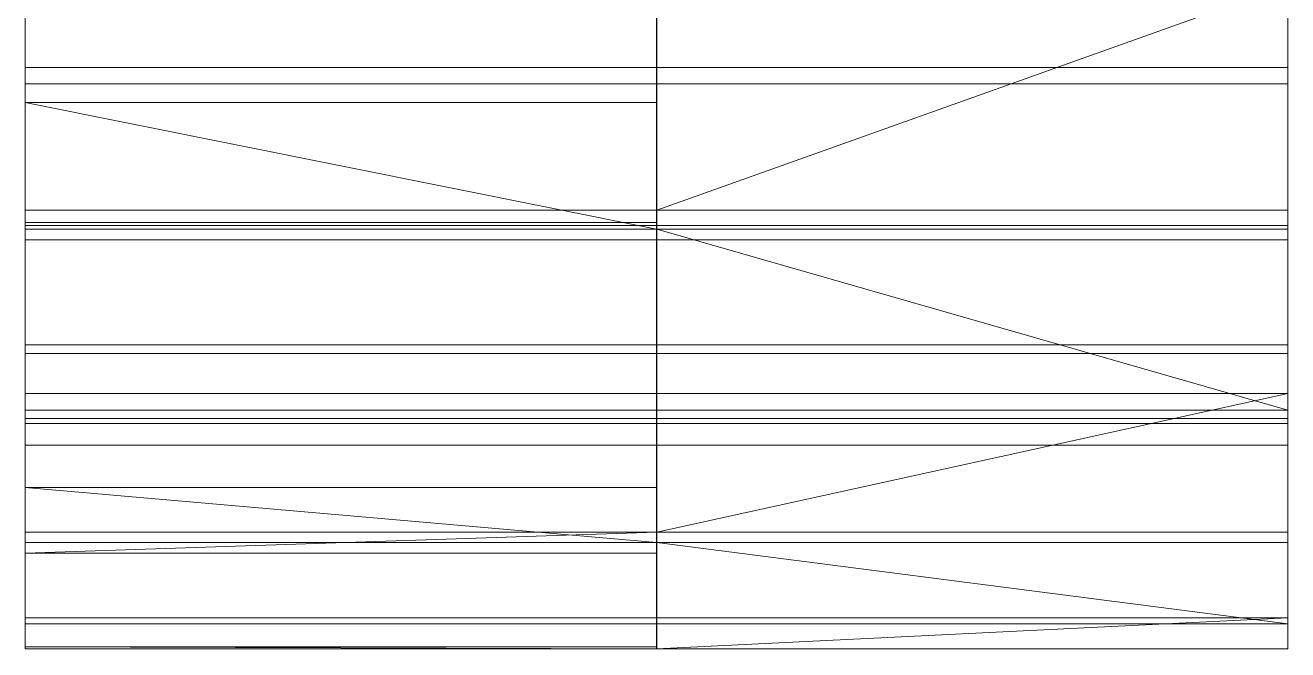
# Model space of a CAD drawing. Header units: millimetres. Extents: x -7.6 to 23.6, y 0 to 40.
# Drawn here: x 17.35 to 23.55, y 24.8 to 27.86 of the extents above; entities that cross this region are included whole.
import ezdxf

# ---------------------------------------------------------------- set-up
doc = ezdxf.new("R2010")
doc.units = ezdxf.units.MM
doc.layers.add('1', color=7, linetype='CONTINUOUS', true_color=0xffffff)

msp = doc.modelspace()

# ---------------------------------------------------------------- linework, layer by layer
at = {"layer": '1', "color": 18, "linetype": 'CONTINUOUS', "lineweight": 13}
for p, q in [((20.45, 27.6558, 5.5236), (17.35, 27.6558, 5.5236)), ((17.35, 27.6558, 5.5236), (17.35, 26.9551, 6.2371)), ((20.45, 26.9551, 6.2371), (20.45, 27.6558, 5.5236)), ((20.451, 27.6558, 5.5236), (23.55, 27.6558, 5.5236)), ((20.451, 27.6558, 5.5236), (20.451, 26.9551, 6.2371)), ((23.55, 26.9551, 6.2371), (23.55, 27.6558, 5.5236)), ((17.35, 27.5764, -3.2442), (17.35, 26.8629, -3.9449)), ((20.45, 27.5764, -3.2442), (17.35, 27.5764, -3.2442)), ((20.45, 26.8629, -3.9449), (20.45, 27.5764, -3.2442)), ((20.451, 27.5764, -3.2442), (23.55, 27.5764, -3.2442)), ((20.451, 27.5764, -3.2442), (20.451, 26.8629, -3.9449)), ((23.55, 26.8629, -3.9449), (23.55, 27.5764, -3.2442)), ((20.45, 26.9551, 6.2371), (17.35, 26.9551, 6.2371)), ((20.451, 26.9551, 6.2371), (23.55, 26.9551, 6.2371)), ((17.35, 26.0551, 5.1618), (17.35, 26.8808, 4.5976)), ((20.45, 26.8808, 4.5976), (17.35, 26.8808, 4.5976)), ((20.45, 26.8629, -3.9449), (17.35, 26.8629, -3.9449)), ((20.45, 26.8808, 4.5976), (20.45, 26.0551, 5.1618)), ((20.451, 26.8808, 4.5976), (23.55, 26.8808, 4.5976)), ((20.451, 26.0551, 5.1618), (20.451, 26.8808, 4.5976)), ((20.451, 26.8629, -3.9449), (23.55, 26.8629, -3.9449)), ((23.55, 26.8808, 4.5976), (23.55, 26.0551, 5.1618)), ((17.35, 25.9724, -2.838), (17.35, 26.8096, -2.2911)), ((20.45, 26.8096, -2.2911), (17.35, 26.8096, -2.2911)), ((20.45, 26.8096, -2.2911), (20.45, 25.9724, -2.838)), ((20.451, 26.8096, -2.2911), (23.55, 26.8096, -2.2911)), ((20.451, 25.9724, -2.838), (20.451, 26.8096, -2.2911)), ((23.55, 26.8096, -2.2911), (23.55, 25.9724, -2.838)), ((20.45, 26.2937, 3.5244), (17.35, 26.2937, 3.5244)), ((17.35, 26.2937, 3.5244), (17.35, 25.3733, 3.9154)), ((20.45, 25.3733, 3.9154), (20.45, 26.2937, 3.5244)), ((20.451, 26.2937, 3.5244), (23.55, 26.2937, 3.5244)), ((20.451, 26.2937, 3.5244), (20.451, 25.3733, 3.9154)), ((23.55, 25.3733, 3.9154), (23.55, 26.2937, 3.5244)), ((20.45, 26.2507, -1.2207), (17.35, 26.2507, -1.2207)), ((17.35, 26.2507, -1.2207), (17.35, 25.3234, -1.595)), ((20.45, 25.3234, -1.595), (20.45, 26.2507, -1.2207)), ((20.451, 26.2507, -1.2207), (23.55, 26.2507, -1.2207)), ((20.451, 26.2507, -1.2207), (20.451, 25.3234, -1.595)), ((23.55, 25.3234, -1.595), (23.55, 26.2507, -1.2207)), ((20.45, 26.0551, 5.1618), (17.35, 26.0551, 5.1618)), ((20.451, 26.0551, 5.1618), (23.55, 26.0551, 5.1618)), ((20.45, 25.9724, -2.838), (17.35, 25.9724, -2.838)), ((17.35, 24.9532, 2.5776), (17.35, 25.932, 2.3724)), ((20.45, 25.932, 2.3724), (17.35, 25.932, 2.3724)), ((20.45, 25.932, 2.3724), (20.45, 24.9532, 2.5776)), ((20.451, 25.9724, -2.838), (23.55, 25.9724, -2.838)), ((20.451, 25.932, 2.3724), (23.55, 25.932, 2.3724)), ((20.451, 24.9532, 2.5776), (20.451, 25.932, 2.3724)), ((23.55, 25.932, 2.3724), (23.55, 24.9532, 2.5776)), ((17.35, 24.9242, -0.2316), (17.35, 25.907, -0.0466)), ((20.45, 25.907, -0.0466), (17.35, 25.907, -0.0466)), ((20.45, 25.907, -0.0466), (20.45, 24.9242, -0.2316)), ((20.451, 25.907, -0.0466), (23.55, 25.907, -0.0466)), ((20.451, 24.9242, -0.2316), (20.451, 25.907, -0.0466)), ((23.55, 25.907, -0.0466), (23.55, 24.9242, -0.2316)), ((17.35, 25.8003, 1.1561), (17.35, 24.8003, 1.1652)), ((20.45, 25.8003, 1.1561), (17.35, 25.8003, 1.1561)), ((20.45, 24.8003, 1.1652), (20.45, 25.8003, 1.1561)), ((20.451, 25.8003, 1.1561), (23.55, 25.8003, 1.1561)), ((20.451, 25.8003, 1.1561), (20.451, 24.8003, 1.1652)), ((23.55, 24.8003, 1.1652), (23.55, 25.8003, 1.1561)), ((20.45, 25.3733, 3.9154), (17.35, 25.3733, 3.9154)), ((20.451, 25.3733, 3.9154), (23.55, 25.3733, 3.9154)), ((20.45, 25.3234, -1.595), (17.35, 25.3234, -1.595)), ((20.451, 25.3234, -1.595), (23.55, 25.3234, -1.595)), ((20.45, 24.9532, 2.5776), (17.35, 24.9532, 2.5776)), ((20.45, 24.9242, -0.2316), (17.35, 24.9242, -0.2316)), ((20.451, 24.9532, 2.5776), (23.55, 24.9532, 2.5776)), ((20.451, 24.9242, -0.2316), (23.55, 24.9242, -0.2316)), ((20.45, 24.8003, 1.1652), (17.35, 24.8003, 1.1652)), ((20.451, 24.8003, 1.1652), (23.55, 24.8003, 1.1652))]:
    msp.add_line(p, q, dxfattribs=at)
at = {"layer": '1', "color": 18, "linetype": 'CONTINUOUS', "lineweight": 13, "extrusion": (-1, 0, 0)}
for centre, start, end in [((-32, 1.1, -17.35), 45.51881, 56.84238), ((-32, 1.1, -20.45), 45.51881, 56.84238), ((-32, 1.1, -20.451), 304.34238, 315.51881), ((-32, 1.1, -23.55), 304.34238, 315.51881), ((-32, 1.1, -20.451), 34.34238, 45.51881), ((-32, 1.1, -23.55), 34.34238, 45.51881), ((-32, 1.1, -17.35), 315.51881, 326.84238), ((-32, 1.1, -20.45), 315.51881, 326.84238), ((-32, 1.1, -17.35), 23.01881, 34.34238), ((-32, 1.1, -20.45), 23.01881, 34.34238), ((-32, 1.1, -20.451), 326.84238, 338.01881), ((-32, 1.1, -23.55), 326.84238, 338.01881), ((-32, 1.1, -20.451), 11.84238, 23.01881), ((-32, 1.1, -23.55), 11.84238, 23.01881), ((-32, 1.1, -17.35), 338.01881, 349.34238), ((-32, 1.1, -20.45), 338.01881, 349.34238), ((-32, 1.1, -17.35), 0.51881, 11.84238), ((-32, 1.1, -20.45), 0.51881, 11.84238), ((-32, 1.1, -20.451), 349.34238, 0.51881), ((-32, 1.1, -23.55), 349.34238, 0.51881)]:
    msp.add_arc(centre, 6.2, start, end, dxfattribs=at)
at = {"layer": '1', "color": 18, "linetype": 'CONTINUOUS', "lineweight": 13, "extrusion": (1, 0, 0)}
for centre, start, end in [((32, 1.1, 20.45), 123.15762, 134.48119), ((32, 1.1, 23.55), 123.15762, 134.48119), ((32, 1.1, 17.35), 224.48119, 235.65762), ((32, 1.1, 20.451), 224.48119, 235.65762), ((32, 1.1, 17.35), 134.48119, 145.65762), ((32, 1.1, 20.451), 134.48119, 145.65762), ((32, 1.1, 20.45), 213.15762, 224.48119), ((32, 1.1, 23.55), 213.15762, 224.48119), ((32, 1.1, 20.45), 145.65762, 156.98119), ((32, 1.1, 23.55), 145.65762, 156.98119), ((32, 1.1, 17.35), 201.98119, 213.15762), ((32, 1.1, 20.451), 201.98119, 213.15762), ((32, 1.1, 17.35), 156.98119, 168.15762), ((32, 1.1, 20.451), 156.98119, 168.15762), ((32, 1.1, 20.45), 190.65762, 201.98119), ((32, 1.1, 23.55), 190.65762, 201.98119), ((32, 1.1, 17.35), 179.48119, 190.65762), ((32, 1.1, 20.45), 168.15762, 179.48119), ((32, 1.1, 20.451), 179.48119, 190.65762), ((32, 1.1, 23.55), 168.15762, 179.48119)]:
    msp.add_arc(centre, 7.2, start, end, dxfattribs=at)
at = {"layer": '1', "color": 18, "linetype": 'CONTINUOUS', "lineweight": 13}
for points in [[(17.35, 33.1466, -4.993), (17.35, 25.8003, 1.1561), (17.35, 28.8984, -1.4258)], [(17.35, 31.9439, -5.0997), (17.35, 25.8003, 1.1561), (17.35, 33.1466, -4.993)], [(17.35, 26.2507, -1.2207), (17.35, 31.9439, -5.0997), (17.35, 27.5764, -3.2442), (17.35, 26.8096, -2.2911)], [(17.35, 27.5764, -3.2442), (17.35, 31.9439, -5.0997), (17.35, 29.5756, -4.6063), (17.35, 28.5024, -4.0192)], [(17.35, 25.8003, 1.1561), (17.35, 31.9439, -5.0997), (17.35, 26.2507, -1.2207), (17.35, 25.9069, -0.0466)], [(23.55, 27.5764, -3.2442), (23.55, 28.5024, -4.0192), (23.55, 30.1938, -2.469), (23.55, 28.8984, -1.4258)], [(17.35, 27.6558, 5.5236), (17.35, 28.6089, 6.2904), (17.35, 29.6793, 6.8493), (17.35, 28.0475, 1.7149)], [(17.35, 25.8003, 1.1561), (17.35, 25.932, 2.3724), (17.35, 26.2937, 3.5244), (17.35, 28.8984, -1.4258)], [(17.35, 28.1392, 0.0541), (17.35, 28.8984, -1.4258), (17.35, 26.2937, 3.5244)], [(23.55, 28.8984, -1.4258), (23.55, 28.1392, 0.0541), (23.55, 27.5764, -3.2442)], [(17.35, 28.6089, 6.2904), (17.35, 27.6558, 5.5236), (20.45, 27.6558, 5.5236), (20.45, 28.6089, 6.2904)], [(20.45, 28.062, 7.1276), (20.45, 28.6089, 6.2904), (20.45, 27.6558, 5.5236), (20.45, 26.9551, 6.2371)], [(23.55, 28.0475, 1.7149), (23.55, 28.6089, 6.2904), (23.55, 26.8629, -3.9449)], [(23.55, 28.6089, 6.2904), (23.55, 28.062, 7.1276), (23.55, 26.9551, 6.2371), (23.55, 27.6558, 5.5236)], [(23.55, 27.6558, 5.5236), (23.55, 26.8808, 4.5976), (23.55, 26.8629, -3.9449), (23.55, 28.6089, 6.2904)], [(17.35, 28.5024, -4.0192), (17.35, 27.9382, -4.8449), (17.35, 26.8629, -3.9449), (17.35, 27.5764, -3.2442)], [(20.451, 28.5024, -4.0192), (23.55, 28.5024, -4.0192), (23.55, 27.5764, -3.2442), (20.451, 27.5764, -3.2442)], [(20.451, 27.9382, -4.8449), (20.451, 28.5024, -4.0192), (20.451, 27.5764, -3.2442), (20.451, 26.8629, -3.9449)], [(17.35, 28.0475, 1.7149), (17.35, 28.1392, 0.0541), (17.35, 27.6558, 5.5236)], [(17.35, 26.2937, 3.5244), (17.35, 26.8808, 4.5976), (17.35, 27.6558, 5.5236), (17.35, 28.1392, 0.0541)], [(23.55, 28.1392, 0.0541), (23.55, 28.0475, 1.7149), (23.55, 27.5764, -3.2442)], [(20.45, 28.062, 7.1276), (20.45, 26.9551, 6.2371), (20.451, 28.062, 7.1276)], [(23.55, 28.062, 7.1276), (20.451, 28.062, 7.1276), (20.45, 26.9551, 6.2371), (20.451, 26.9551, 6.2371)], [(20.451, 26.9551, 6.2371), (23.55, 26.9551, 6.2371), (23.55, 28.062, 7.1276)], [(23.55, 26.8629, -3.9449), (23.55, 27.5764, -3.2442), (23.55, 28.0475, 1.7149)], [(20.451, 27.4843, -4.5079), (17.35, 27.4843, -4.5079), (17.35, 27.9382, -4.8449), (20.45, 27.9382, -4.8449)], [(20.451, 27.9382, -4.8449), (20.451, 27.4843, -4.5079), (20.45, 27.9382, -4.8449)], [(17.35, 26.8808, 4.5976), (17.35, 26.0551, 5.1618), (17.35, 26.9551, 6.2371), (17.35, 27.6558, 5.5236)], [(20.45, 26.9551, 6.2371), (20.45, 27.6558, 5.5236), (17.35, 27.6558, 5.5236), (17.35, 26.9551, 6.2371)], [(20.451, 27.6558, 5.5236), (23.55, 27.6558, 5.5236), (23.55, 26.9551, 6.2371), (20.451, 26.9551, 6.2371)], [(20.451, 26.0551, 5.1618), (20.451, 26.8808, 4.5976), (20.451, 27.6558, 5.5236), (20.451, 26.9551, 6.2371)], [(20.451, 26.8808, 4.5976), (23.55, 26.8808, 4.5976), (23.55, 27.6558, 5.5236), (20.451, 27.6558, 5.5236)], [(17.35, 26.8096, -2.2911), (17.35, 27.5764, -3.2442), (20.45, 27.5764, -3.2442), (20.45, 26.8096, -2.2911)], [(20.45, 26.8629, -3.9449), (20.45, 27.5764, -3.2442), (17.35, 27.5764, -3.2442), (17.35, 26.8629, -3.9449)], [(20.45, 25.9724, -2.838), (20.45, 26.8096, -2.2911), (20.45, 27.5764, -3.2442), (20.45, 26.8629, -3.9449)], [(20.451, 27.5764, -3.2442), (23.55, 27.5764, -3.2442), (23.55, 26.8629, -3.9449), (20.451, 26.8629, -3.9449)], [(17.35, 27.4843, -4.5079), (20.451, 27.4843, -4.5079), (20.451, 26.8629, -3.9449), (20.45, 26.8629, -3.9449)], [(20.45, 26.8629, -3.9449), (17.35, 26.8629, -3.9449), (17.35, 27.4843, -4.5079)], [(20.45, 26.9551, 6.2371), (17.35, 26.9551, 6.2371), (17.35, 26.8948, 6.1771), (20.451, 26.8948, 6.1771)], [(20.451, 26.8948, 6.1771), (20.451, 26.9551, 6.2371), (20.45, 26.9551, 6.2371)], [(20.451, 26.8948, 6.1771), (17.35, 26.8948, 6.1771), (17.35, 26.0551, 5.1618), (20.45, 26.0551, 5.1618)], [(17.35, 26.2937, 3.5244), (20.45, 26.2937, 3.5244), (20.45, 26.8808, 4.5976), (17.35, 26.8808, 4.5976)], [(20.45, 26.8808, 4.5976), (20.45, 26.0551, 5.1618), (17.35, 26.0551, 5.1618), (17.35, 26.8808, 4.5976)], [(20.451, 26.0551, 5.1618), (20.451, 26.8948, 6.1771), (20.45, 26.0551, 5.1618)], [(20.45, 26.0551, 5.1618), (20.45, 26.8808, 4.5976), (20.45, 26.2937, 3.5244), (20.45, 25.3733, 3.9154)], [(20.45, 25.9724, -2.838), (20.45, 26.8629, -3.9449), (20.451, 25.9724, -2.838)], [(23.55, 25.9724, -2.838), (20.451, 25.9724, -2.838), (20.45, 26.8629, -3.9449), (20.451, 26.8629, -3.9449)], [(20.451, 26.0551, 5.1618), (23.55, 26.0551, 5.1618), (23.55, 26.8808, 4.5976), (20.451, 26.8808, 4.5976)], [(20.451, 26.8629, -3.9449), (23.55, 26.8629, -3.9449), (23.55, 25.9724, -2.838)], [(23.55, 26.8808, 4.5976), (23.55, 26.2937, 3.5244), (23.55, 25.932, 2.3724), (23.55, 26.8096, -2.2911)], [(23.55, 26.8096, -2.2911), (23.55, 26.8629, -3.9449), (23.55, 26.8808, 4.5976)], [(23.55, 26.8808, 4.5976), (23.55, 26.0551, 5.1618), (23.55, 25.3733, 3.9154), (23.55, 26.2937, 3.5244)], [(23.55, 26.8096, -2.2911), (23.55, 25.9724, -2.838), (23.55, 26.8629, -3.9449)], [(17.35, 26.8096, -2.2911), (17.35, 25.9724, -2.838), (17.35, 25.3234, -1.595), (17.35, 26.2507, -1.2207)], [(20.45, 26.8096, -2.2911), (20.45, 25.9724, -2.838), (17.35, 25.9724, -2.838), (17.35, 26.8096, -2.2911)], [(20.451, 25.9724, -2.838), (23.55, 25.9724, -2.838), (23.55, 26.8096, -2.2911), (20.451, 26.8096, -2.2911)], [(20.451, 26.8096, -2.2911), (23.55, 26.8096, -2.2911), (23.55, 26.2507, -1.2207), (20.451, 26.2507, -1.2207)], [(20.451, 25.9724, -2.838), (20.451, 26.8096, -2.2911), (20.451, 26.2507, -1.2207), (20.451, 25.3234, -1.595)], [(23.55, 25.8003, 1.1561), (23.55, 25.9069, -0.0466), (23.55, 26.8096, -2.2911), (23.55, 25.932, 2.3724)], [(23.55, 26.2507, -1.2207), (23.55, 26.8096, -2.2911), (23.55, 25.9069, -0.0466)], [(17.35, 25.932, 2.3724), (17.35, 24.9532, 2.5776), (17.35, 25.3733, 3.9154), (17.35, 26.2937, 3.5244)], [(20.45, 25.3733, 3.9154), (20.45, 26.2937, 3.5244), (17.35, 26.2937, 3.5244), (17.35, 25.3733, 3.9154)], [(20.451, 26.2937, 3.5244), (23.55, 26.2937, 3.5244), (23.55, 25.3733, 3.9154), (20.451, 25.3733, 3.9154)], [(20.451, 25.932, 2.3724), (23.55, 25.932, 2.3724), (23.55, 26.2937, 3.5244), (20.451, 26.2937, 3.5244)], [(20.451, 24.9532, 2.5776), (20.451, 25.932, 2.3724), (20.451, 26.2937, 3.5244), (20.451, 25.3733, 3.9154)], [(20.45, 25.3234, -1.595), (20.45, 26.2507, -1.2207), (17.35, 26.2507, -1.2207), (17.35, 25.3234, -1.595)], [(17.35, 26.2507, -1.2207), (20.45, 26.2507, -1.2207), (20.45, 25.9069, -0.0466), (17.35, 25.9069, -0.0466)], [(20.45, 24.9242, -0.2316), (20.45, 25.9069, -0.0466), (20.45, 26.2507, -1.2207), (20.45, 25.3234, -1.595)], [(20.451, 26.2507, -1.2207), (23.55, 26.2507, -1.2207), (23.55, 25.3234, -1.595), (20.451, 25.3234, -1.595)], [(23.55, 25.9069, -0.0466), (23.55, 24.9242, -0.2316), (23.55, 25.3234, -1.595), (23.55, 26.2507, -1.2207)], [(20.45, 26.0551, 5.1618), (20.45, 25.3733, 3.9154), (20.451, 26.0551, 5.1618)], [(23.55, 26.0551, 5.1618), (20.451, 26.0551, 5.1618), (20.45, 25.3733, 3.9154), (20.451, 25.3733, 3.9154)], [(20.451, 25.3733, 3.9154), (23.55, 25.3733, 3.9154), (23.55, 26.0551, 5.1618)], [(20.451, 25.5938, -2.1864), (17.35, 25.5938, -2.1864), (17.35, 25.9724, -2.838), (20.45, 25.9724, -2.838)], [(20.45, 25.932, 2.3724), (20.45, 24.9532, 2.5776), (17.35, 24.9532, 2.5776), (17.35, 25.932, 2.3724)], [(17.35, 25.8003, 1.1561), (20.45, 25.8003, 1.1561), (20.45, 25.932, 2.3724), (17.35, 25.932, 2.3724)], [(20.451, 25.9724, -2.838), (20.451, 25.5938, -2.1864), (20.45, 25.9724, -2.838)], [(20.45, 24.9532, 2.5776), (20.45, 25.932, 2.3724), (20.45, 25.8003, 1.1561), (20.45, 24.8003, 1.1652)], [(20.451, 24.9532, 2.5776), (23.55, 24.9532, 2.5776), (23.55, 25.932, 2.3724), (20.451, 25.932, 2.3724)], [(23.55, 25.932, 2.3724), (23.55, 24.9532, 2.5776), (23.55, 24.8003, 1.1652), (23.55, 25.8003, 1.1561)], [(17.35, 25.9069, -0.0466), (17.35, 24.9242, -0.2316), (17.35, 24.8003, 1.1652), (17.35, 25.8003, 1.1561)], [(20.45, 25.9069, -0.0466), (20.45, 24.9242, -0.2316), (17.35, 24.9242, -0.2316), (17.35, 25.9069, -0.0466)], [(20.451, 24.9242, -0.2316), (23.55, 24.9242, -0.2316), (23.55, 25.9069, -0.0466), (20.451, 25.9069, -0.0466)], [(20.451, 24.9242, -0.2316), (20.451, 25.9069, -0.0466), (20.451, 25.8003, 1.1561), (20.451, 24.8003, 1.1652)], [(20.451, 25.9069, -0.0466), (23.55, 25.9069, -0.0466), (23.55, 25.8003, 1.1561), (20.451, 25.8003, 1.1561)], [(20.45, 24.8003, 1.1652), (20.45, 25.8003, 1.1561), (17.35, 25.8003, 1.1561), (17.35, 24.8003, 1.1652)], [(20.451, 25.8003, 1.1561), (23.55, 25.8003, 1.1561), (23.55, 24.8003, 1.1652), (20.451, 24.8003, 1.1652)], [(17.35, 25.5938, -2.1864), (20.451, 25.5938, -2.1864), (20.451, 25.3234, -1.595), (20.45, 25.3234, -1.595)], [(20.45, 25.3234, -1.595), (17.35, 25.3234, -1.595), (17.35, 25.5938, -2.1864)], [(17.35, 25.2711, 3.6617), (20.451, 25.2711, 3.6617), (20.451, 25.3733, 3.9154), (20.45, 25.3733, 3.9154)], [(20.45, 25.3733, 3.9154), (17.35, 25.3733, 3.9154), (17.35, 25.2711, 3.6617)], [(20.45, 24.9242, -0.2316), (20.45, 25.3234, -1.595), (20.451, 24.9242, -0.2316)], [(23.55, 24.9242, -0.2316), (20.451, 24.9242, -0.2316), (20.45, 25.3234, -1.595), (20.451, 25.3234, -1.595)], [(20.451, 25.3234, -1.595), (23.55, 25.3234, -1.595), (23.55, 24.9242, -0.2316)], [(20.451, 25.2711, 3.6617), (17.35, 25.2711, 3.6617), (17.35, 24.9532, 2.5776), (20.45, 24.9532, 2.5776)], [(20.451, 24.9532, 2.5776), (20.451, 25.2711, 3.6617), (20.45, 24.9532, 2.5776)], [(20.451, 24.8109, 0.7034), (17.35, 24.8109, 0.7034), (17.35, 24.9242, -0.2316), (20.45, 24.9242, -0.2316)], [(20.45, 24.9532, 2.5776), (20.45, 24.8003, 1.1652), (20.451, 24.9532, 2.5776)], [(23.55, 24.9532, 2.5776), (20.451, 24.9532, 2.5776), (20.45, 24.8003, 1.1652), (20.451, 24.8003, 1.1652)], [(20.451, 24.9242, -0.2316), (20.451, 24.8109, 0.7034), (20.45, 24.9242, -0.2316)], [(20.451, 24.8003, 1.1652), (23.55, 24.8003, 1.1652), (23.55, 24.9532, 2.5776)], [(17.35, 24.8109, 0.7034), (20.451, 24.8109, 0.7034), (20.451, 24.8003, 1.1652), (20.45, 24.8003, 1.1652)], [(20.45, 24.8003, 1.1652), (17.35, 24.8003, 1.1652), (17.35, 24.8109, 0.7034)]]:
    msp.add_3dface(points, dxfattribs=at)

doc.saveas('drawing.dxf')
